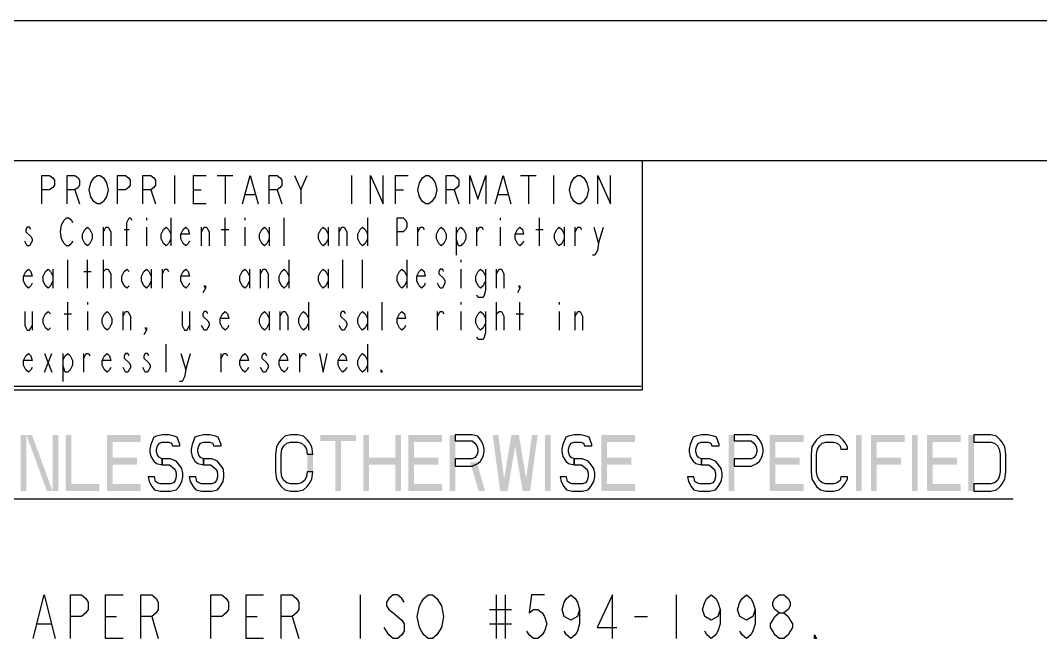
# Model space of a CAD drawing. Extents: x 0 to 34, y 0 to 22.
# Drawn here: x 2.597 to 6.229, y 19.799 to 22 of the extents above; entities that cross this region are included whole.
import ezdxf

# ---------------------------------------------------------------- set-up
doc = ezdxf.new("R2010")
doc.units = 0
doc.header["$LTSCALE"] = 1.87
doc.header["$MEASUREMENT"] = 0
doc.layers.get('0').update_dxf_attribs({"linetype": 'CONTINUOUS'})

msp = doc.modelspace()

# ---------------------------------------------------------------- linework, layer by layer
at = {"color": 7, "linetype": 'Continuous'}
for p, q in [((0, 22), (34, 22)), ((32.96, 21.5), (1.06, 21.5)), ((4.81, 21.5), (4.81, 20.685)), ((1.06, 20.685), (4.81, 20.685))]:
    msp.add_line(p, q, dxfattribs=at)
at = {"color": 2, "linetype": 'Continuous'}
for p, q in [((3.14527, 21.44734), (3.14527, 21.34734)), ((3.29714, 21.44734), (3.35339, 21.44734)), ((3.32527, 21.44734), (3.32527, 21.34734)), ((3.59527, 21.39734), (3.61777, 21.44734)), ((3.77527, 21.44734), (3.77527, 21.34734)), ((4.37714, 21.44734), (4.43339, 21.44734)), ((4.40527, 21.44734), (4.40527, 21.34734)), ((4.49527, 21.44734), (4.49527, 21.34734)), ((2.79089, 21.39734), (2.80777, 21.34734)), ((3.06089, 21.39734), (3.07777, 21.34734)), ((3.21277, 21.39734), (3.24089, 21.39734)), ((3.51089, 21.39734), (3.52777, 21.34734)), ((3.93277, 21.39734), (3.96089, 21.39734)), ((4.14089, 21.39734), (4.15777, 21.34734)), ((3.39839, 21.38067), (3.43214, 21.38067)), ((4.29839, 21.38067), (4.33214, 21.38067)), ((3.04527, 21.29734), (3.04527, 21.28901)), ((3.13277, 21.29734), (3.13277, 21.19734)), ((3.32527, 21.19734), (3.32527, 21.29734)), ((3.39527, 21.29734), (3.39527, 21.28901)), ((3.53527, 21.19734), (3.53527, 21.29734)), ((3.83277, 21.29734), (3.83277, 21.19734)), ((4.30527, 21.29734), (4.30527, 21.28901)), ((4.44527, 21.19734), (4.44527, 21.29734)), ((2.89214, 21.19734), (2.89214, 21.26401)), ((2.96652, 21.25567), (2.98402, 21.25567)), ((3.04527, 21.26401), (3.04527, 21.19734)), ((3.24214, 21.19734), (3.24214, 21.26401)), ((3.31214, 21.25567), (3.33839, 21.25567)), ((3.39527, 21.26401), (3.39527, 21.19734)), ((3.48277, 21.26401), (3.48277, 21.19734)), ((3.69277, 21.26401), (3.69277, 21.19734)), ((3.73214, 21.19734), (3.73214, 21.26401)), ((4.01214, 21.19734), (4.01214, 21.26401)), ((4.14777, 21.26401), (4.14777, 21.16401)), ((4.22214, 21.19734), (4.22214, 21.26401)), ((4.30527, 21.26401), (4.30527, 21.19734)), ((4.43214, 21.25567), (4.45839, 21.25567)), ((4.53277, 21.26401), (4.53277, 21.19734)), ((4.57214, 21.19734), (4.57214, 21.26401)), ((4.65527, 21.20567), (4.67277, 21.26401)), ((2.62089, 21.19734), (2.61214, 21.21401)), ((2.76527, 21.04734), (2.76527, 21.14734)), ((2.83527, 21.04734), (2.83527, 21.14734)), ((2.89214, 21.04734), (2.89214, 21.14734)), ((3.55277, 21.14734), (3.55277, 21.04734)), ((3.74527, 21.04734), (3.74527, 21.14734)), ((3.81527, 21.04734), (3.81527, 21.14734)), ((3.97277, 21.14734), (3.97277, 21.04734)), ((4.16527, 21.14734), (4.16527, 21.13901)), ((2.71277, 21.11401), (2.71277, 21.04734)), ((2.82214, 21.10567), (2.84839, 21.10567)), ((2.89214, 21.10567), (2.90089, 21.11401)), ((3.06277, 21.11401), (3.06277, 21.04734)), ((3.10214, 21.04734), (3.10214, 21.11401)), ((3.41277, 21.11401), (3.41277, 21.04734)), ((3.45214, 21.04734), (3.45214, 21.11401)), ((3.69277, 21.11401), (3.69277, 21.04734)), ((4.16527, 21.11401), (4.16527, 21.04734)), ((4.29214, 21.04734), (4.29214, 21.11401)), ((2.76527, 20.89734), (2.76527, 20.99734)), ((2.83527, 20.99734), (2.83527, 20.98901)), ((3.62277, 20.99734), (3.62277, 20.89734)), ((3.88527, 20.89734), (3.88527, 20.99734)), ((4.16527, 20.99734), (4.16527, 20.98901)), ((4.29214, 20.89734), (4.29214, 20.99734)), ((4.37527, 20.89734), (4.37527, 20.99734)), ((4.51527, 20.99734), (4.51527, 20.98901)), ((2.63839, 20.96401), (2.63839, 20.89734)), ((2.83527, 20.96401), (2.83527, 20.89734)), ((2.96214, 20.89734), (2.96214, 20.96401)), ((3.19839, 20.96401), (3.19839, 20.89734)), ((3.48277, 20.96401), (3.48277, 20.89734)), ((3.52214, 20.89734), (3.52214, 20.96401)), ((3.83277, 20.96401), (3.83277, 20.89734)), ((4.08214, 20.89734), (4.08214, 20.96401)), ((4.16527, 20.96401), (4.16527, 20.89734)), ((4.29214, 20.95567), (4.30089, 20.96401)), ((4.51527, 20.96401), (4.51527, 20.89734)), ((4.57214, 20.89734), (4.57214, 20.96401)), ((2.75214, 20.95567), (2.77839, 20.95567)), ((4.36214, 20.95567), (4.38839, 20.95567)), ((2.68214, 20.74734), (2.70839, 20.81401)), ((2.68214, 20.81401), (2.70839, 20.74734)), ((2.74777, 20.81401), (2.74777, 20.71401)), ((2.82214, 20.74734), (2.82214, 20.81401)), ((3.11527, 20.74734), (3.11527, 20.84734)), ((3.18527, 20.75567), (3.20277, 20.81401)), ((3.31214, 20.74734), (3.31214, 20.81401)), ((3.59214, 20.74734), (3.59214, 20.81401)), ((3.83277, 20.84734), (3.83277, 20.74734)), ((2.97089, 20.74734), (2.96214, 20.76401)), ((3.04089, 20.74734), (3.03214, 20.76401)), ((3.46089, 20.74734), (3.45214, 20.76401)), ((1.05647, 20.69771), (4.80647, 20.69771)), ((1.48147, 20.29708), (6.13147, 20.29708)), ((3.80647, 19.95553), (3.80647, 19.79927)), ((4.29084, 19.95553), (4.29084, 19.79927)), ((4.32209, 19.95553), (4.32209, 19.79927)), ((4.93147, 19.95553), (4.93147, 19.79927)), ((4.2674, 19.90344), (4.34553, 19.90344)), ((2.90022, 19.8774), (2.93928, 19.8774)), ((3.06428, 19.8774), (3.08772, 19.79927)), ((3.40022, 19.8774), (3.43928, 19.8774)), ((3.56428, 19.8774), (3.58772, 19.79927)), ((4.78303, 19.8774), (4.8299, 19.8774)), ((2.65803, 19.85136), (2.7049, 19.85136)), ((4.2674, 19.85136), (4.34553, 19.85136))]:
    msp.add_line(p, q, dxfattribs=at)
for points in [[(2.67277, 21.34734), (2.67277, 21.44734), (2.70089, 21.44734), (2.71214, 21.43901), (2.71777, 21.43067), (2.71777, 21.41401), (2.71214, 21.40567), (2.70089, 21.39734), (2.67277, 21.39734)], [(2.76277, 21.34734), (2.76277, 21.44734), (2.79089, 21.44734), (2.80214, 21.43901), (2.80777, 21.43067), (2.80777, 21.41401), (2.80214, 21.40567), (2.79089, 21.39734), (2.76277, 21.39734)], [(2.84714, 21.42234), (2.85839, 21.43901), (2.86964, 21.44734), (2.88089, 21.44734), (2.89214, 21.43901)], [(2.89214, 21.43901), (2.90339, 21.42234), (2.90902, 21.39734), (2.90339, 21.37234), (2.89777, 21.36401)], [(2.94277, 21.34734), (2.94277, 21.44734), (2.97089, 21.44734), (2.98214, 21.43901), (2.98777, 21.43067), (2.98777, 21.41401), (2.98214, 21.40567), (2.97089, 21.39734), (2.94277, 21.39734)], [(3.03277, 21.34734), (3.03277, 21.44734), (3.06089, 21.44734), (3.07214, 21.43901), (3.07777, 21.43067), (3.07777, 21.41401), (3.07214, 21.40567), (3.06089, 21.39734), (3.03277, 21.39734)], [(3.25777, 21.34734), (3.21277, 21.34734), (3.21277, 21.44734), (3.25777, 21.44734)], [(3.38714, 21.34734), (3.41527, 21.44734), (3.44339, 21.34734)], [(3.48277, 21.34734), (3.48277, 21.44734), (3.51089, 21.44734), (3.52214, 21.43901), (3.52777, 21.43067), (3.52777, 21.41401), (3.52214, 21.40567), (3.51089, 21.39734), (3.48277, 21.39734)], [(3.57277, 21.44734), (3.59527, 21.39734), (3.59527, 21.34734)], [(3.84277, 21.34734), (3.84277, 21.44734), (3.88777, 21.34734), (3.88777, 21.44734)], [(3.93277, 21.34734), (3.93277, 21.44734), (3.97777, 21.44734)], [(4.01714, 21.42234), (4.02839, 21.43901), (4.03964, 21.44734), (4.05089, 21.44734), (4.06214, 21.43901), (4.06777, 21.43067), (4.07339, 21.42234), (4.07902, 21.39734), (4.07339, 21.37234), (4.06777, 21.36401)], [(4.11277, 21.34734), (4.11277, 21.44734), (4.14089, 21.44734), (4.15214, 21.43901), (4.15777, 21.43067), (4.15777, 21.41401), (4.15214, 21.40567), (4.14089, 21.39734), (4.11277, 21.39734)], [(4.19714, 21.34734), (4.19714, 21.44734), (4.22527, 21.36401), (4.25339, 21.44734), (4.25339, 21.34734)], [(4.28714, 21.34734), (4.31527, 21.44734), (4.34339, 21.34734)], [(4.55714, 21.42234), (4.56839, 21.43901), (4.57964, 21.44734), (4.59089, 21.44734), (4.60214, 21.43901)], [(4.60214, 21.43901), (4.61339, 21.42234), (4.61902, 21.39734), (4.61339, 21.37234), (4.60777, 21.36401)], [(4.65277, 21.34734), (4.65277, 21.44734), (4.69777, 21.34734), (4.69777, 21.44734)], [(2.85839, 21.35567), (2.84714, 21.37234), (2.84152, 21.39734), (2.84714, 21.42234)], [(4.01714, 21.37234), (4.01152, 21.39734), (4.01714, 21.42234)], [(4.55714, 21.37234), (4.55152, 21.39734), (4.55714, 21.42234)], [(2.89777, 21.36401), (2.89214, 21.35567), (2.88089, 21.34734), (2.86964, 21.34734), (2.85839, 21.35567)], [(4.06777, 21.36401), (4.06214, 21.35567), (4.05089, 21.34734), (4.03964, 21.34734), (4.02839, 21.35567), (4.01714, 21.37234)], [(4.60777, 21.36401), (4.60214, 21.35567), (4.59089, 21.34734), (4.57964, 21.34734), (4.56839, 21.35567), (4.55714, 21.37234)], [(2.74339, 21.27234), (2.75214, 21.28901), (2.76089, 21.29734), (2.76964, 21.29734), (2.77839, 21.28901), (2.78277, 21.28067)], [(2.97527, 21.19734), (2.97527, 21.28067), (2.98402, 21.29734), (2.98839, 21.29734), (2.99277, 21.28901)], [(3.93777, 21.19734), (3.93777, 21.29734), (3.95964, 21.29734), (3.96839, 21.28901), (3.97277, 21.28067), (3.97277, 21.26401), (3.96839, 21.25567), (3.95964, 21.24734), (3.93777, 21.24734)], [(2.63402, 21.25567), (2.62964, 21.26401), (2.62089, 21.26401), (2.61652, 21.25567), (2.61652, 21.24734)], [(2.61652, 21.24734), (2.63402, 21.23067), (2.63839, 21.22234), (2.63839, 21.21401)], [(2.78277, 21.21401), (2.77839, 21.20567), (2.76964, 21.19734), (2.76089, 21.19734), (2.75214, 21.20567), (2.74777, 21.21401), (2.74339, 21.22234), (2.73902, 21.24734), (2.74339, 21.27234)], [(2.85277, 21.22234), (2.84402, 21.20567), (2.83527, 21.19734), (2.82652, 21.20567), (2.81777, 21.22234), (2.81777, 21.23901), (2.82652, 21.25567), (2.83527, 21.26401), (2.84402, 21.25567), (2.85277, 21.23901), (2.85277, 21.22234)], [(2.89214, 21.24734), (2.90089, 21.26401), (2.90964, 21.26401), (2.91839, 21.24734), (2.91839, 21.19734)], [(3.13277, 21.22234), (3.12402, 21.20567), (3.11527, 21.19734), (3.10652, 21.20567), (3.09777, 21.22234), (3.09777, 21.23901), (3.10652, 21.25567), (3.11527, 21.26401), (3.12402, 21.25567), (3.13277, 21.23901)], [(3.19839, 21.21401), (3.19402, 21.20567), (3.18527, 21.19734), (3.17652, 21.20567), (3.16777, 21.22234), (3.16777, 21.23901), (3.17652, 21.25567), (3.18527, 21.26401), (3.19402, 21.25567), (3.19839, 21.23901), (3.16777, 21.23901)], [(3.24214, 21.24734), (3.25089, 21.26401), (3.25964, 21.26401), (3.26839, 21.24734), (3.26839, 21.19734)], [(3.48277, 21.22234), (3.47402, 21.20567), (3.46527, 21.19734), (3.45652, 21.20567), (3.44777, 21.22234), (3.44777, 21.23901), (3.45652, 21.25567), (3.46527, 21.26401), (3.47402, 21.25567), (3.48277, 21.23901)], [(3.69277, 21.22234), (3.68402, 21.20567), (3.67527, 21.19734), (3.66652, 21.20567), (3.65777, 21.22234), (3.65777, 21.23901), (3.66652, 21.25567), (3.67527, 21.26401), (3.68402, 21.25567), (3.69277, 21.23901)], [(3.73214, 21.24734), (3.74089, 21.26401), (3.74964, 21.26401), (3.75839, 21.24734), (3.75839, 21.19734)], [(3.83277, 21.22234), (3.82402, 21.20567), (3.81527, 21.19734), (3.80652, 21.20567), (3.79777, 21.22234), (3.79777, 21.23901), (3.80652, 21.25567), (3.81527, 21.26401), (3.82402, 21.25567), (3.83277, 21.23901)], [(4.01214, 21.24734), (4.02089, 21.26401), (4.02964, 21.26401), (4.03402, 21.25567)], [(4.11277, 21.22234), (4.10402, 21.20567), (4.09527, 21.19734), (4.08652, 21.20567), (4.07777, 21.22234), (4.07777, 21.23901), (4.08652, 21.25567), (4.09527, 21.26401), (4.10402, 21.25567), (4.11277, 21.23901), (4.11277, 21.22234)], [(4.14777, 21.23901), (4.15652, 21.25567), (4.16527, 21.26401), (4.17402, 21.25567), (4.18277, 21.23901), (4.18277, 21.22234), (4.17402, 21.20567), (4.16527, 21.19734), (4.15652, 21.19734), (4.14777, 21.22234)], [(4.22214, 21.24734), (4.23089, 21.26401), (4.23964, 21.26401), (4.24402, 21.25567)], [(4.38839, 21.21401), (4.38402, 21.20567), (4.37527, 21.19734), (4.36652, 21.20567), (4.35777, 21.22234), (4.35777, 21.23901), (4.36652, 21.25567), (4.37527, 21.26401), (4.38402, 21.25567), (4.38839, 21.23901), (4.35777, 21.23901)], [(4.53277, 21.22234), (4.52402, 21.20567), (4.51527, 21.19734), (4.50652, 21.20567), (4.49777, 21.22234), (4.49777, 21.23901), (4.50652, 21.25567), (4.51527, 21.26401), (4.52402, 21.25567), (4.53277, 21.23901)], [(4.57214, 21.24734), (4.58089, 21.26401), (4.58964, 21.26401), (4.59402, 21.25567)], [(4.63777, 21.26401), (4.65527, 21.20567), (4.65089, 21.18067), (4.64214, 21.16401), (4.63339, 21.16401)], [(2.63839, 21.21401), (2.62964, 21.19734), (2.62089, 21.19734)], [(2.63839, 21.06401), (2.63402, 21.05567), (2.62527, 21.04734), (2.61652, 21.05567), (2.60777, 21.07234), (2.60777, 21.08901), (2.61652, 21.10567), (2.62527, 21.11401), (2.63402, 21.10567), (2.63839, 21.08901), (2.60777, 21.08901)], [(2.71277, 21.07234), (2.70402, 21.05567), (2.69527, 21.04734), (2.68652, 21.05567), (2.67777, 21.07234), (2.67777, 21.08901), (2.68652, 21.10567), (2.69527, 21.11401), (2.70402, 21.10567), (2.71277, 21.08901)], [(2.90089, 21.11401), (2.90964, 21.11401), (2.91839, 21.09734), (2.91839, 21.04734)], [(2.98402, 21.05567), (2.97527, 21.04734), (2.96652, 21.05567), (2.95777, 21.07234), (2.95777, 21.08901), (2.96652, 21.10567), (2.97527, 21.11401), (2.98402, 21.10567)], [(3.06277, 21.07234), (3.05402, 21.05567), (3.04527, 21.04734), (3.03652, 21.05567), (3.02777, 21.07234), (3.02777, 21.08901), (3.03652, 21.10567), (3.04527, 21.11401), (3.05402, 21.10567), (3.06277, 21.08901)], [(3.10214, 21.09734), (3.11089, 21.11401), (3.11964, 21.11401), (3.12402, 21.10567)], [(3.19839, 21.06401), (3.19402, 21.05567), (3.18527, 21.04734), (3.17652, 21.05567), (3.16777, 21.07234), (3.16777, 21.08901), (3.17652, 21.10567), (3.18527, 21.11401), (3.19402, 21.10567), (3.19839, 21.08901), (3.16777, 21.08901)], [(3.41277, 21.07234), (3.40402, 21.05567), (3.39527, 21.04734), (3.38652, 21.05567), (3.37777, 21.07234), (3.37777, 21.08901), (3.38652, 21.10567), (3.39527, 21.11401), (3.40402, 21.10567), (3.41277, 21.08901)], [(3.45214, 21.09734), (3.46089, 21.11401), (3.46964, 21.11401), (3.47839, 21.09734), (3.47839, 21.04734)], [(3.55277, 21.07234), (3.54402, 21.05567), (3.53527, 21.04734), (3.52652, 21.05567), (3.51777, 21.07234), (3.51777, 21.08901), (3.52652, 21.10567), (3.53527, 21.11401), (3.54402, 21.10567), (3.55277, 21.08901)], [(3.69277, 21.07234), (3.68402, 21.05567), (3.67527, 21.04734), (3.66652, 21.05567), (3.65777, 21.07234), (3.65777, 21.08901), (3.66652, 21.10567), (3.67527, 21.11401), (3.68402, 21.10567), (3.69277, 21.08901)], [(3.97277, 21.07234), (3.96402, 21.05567), (3.95527, 21.04734), (3.94652, 21.05567), (3.93777, 21.07234), (3.93777, 21.08901), (3.94652, 21.10567), (3.95527, 21.11401), (3.96402, 21.10567), (3.97277, 21.08901)], [(4.03839, 21.06401), (4.03402, 21.05567), (4.02527, 21.04734), (4.01652, 21.05567), (4.00777, 21.07234), (4.00777, 21.08901), (4.01652, 21.10567), (4.02527, 21.11401), (4.03402, 21.10567), (4.03839, 21.08901), (4.00777, 21.08901)], [(4.10402, 21.10567), (4.09964, 21.11401), (4.09089, 21.11401), (4.08652, 21.10567), (4.08652, 21.09734), (4.10402, 21.08067)], [(4.25277, 21.07234), (4.24402, 21.05567), (4.23527, 21.04734), (4.22652, 21.05567), (4.21777, 21.07234), (4.21777, 21.08901), (4.22652, 21.10567), (4.23527, 21.11401), (4.24402, 21.10567), (4.25277, 21.08901)], [(4.25277, 21.11401), (4.25277, 21.03901), (4.24839, 21.02234), (4.24402, 21.01401), (4.22652, 21.01401), (4.22214, 21.02234)], [(4.29214, 21.09734), (4.30089, 21.11401), (4.30964, 21.11401), (4.31839, 21.09734), (4.31839, 21.04734)], [(4.10402, 21.08067), (4.10839, 21.07234), (4.10839, 21.06401), (4.09964, 21.04734)], [(3.25527, 21.04734), (3.25089, 21.05567), (3.25527, 21.05567), (3.25527, 21.04734), (3.24652, 21.03067)], [(4.09964, 21.04734), (4.09089, 21.04734), (4.08652, 21.05567), (4.08214, 21.06401)], [(4.37527, 21.04734), (4.37089, 21.05567), (4.37527, 21.05567), (4.37527, 21.04734), (4.36652, 21.03067)], [(2.61214, 20.96401), (2.61214, 20.91401), (2.62089, 20.89734), (2.62964, 20.89734), (2.63839, 20.91401)], [(2.70402, 20.90567), (2.69527, 20.89734), (2.68652, 20.90567), (2.67777, 20.92234), (2.67777, 20.93901), (2.68652, 20.95567), (2.69527, 20.96401), (2.70402, 20.95567)], [(2.92277, 20.92234), (2.91402, 20.90567), (2.90527, 20.89734), (2.89652, 20.90567), (2.88777, 20.92234), (2.88777, 20.93901), (2.89652, 20.95567), (2.90527, 20.96401), (2.91402, 20.95567), (2.92277, 20.93901), (2.92277, 20.92234)], [(2.96214, 20.94734), (2.97089, 20.96401), (2.97964, 20.96401), (2.98839, 20.94734), (2.98839, 20.89734)], [(3.17214, 20.96401), (3.17214, 20.91401), (3.18089, 20.89734), (3.18964, 20.89734), (3.19839, 20.91401)], [(3.26402, 20.95567), (3.25964, 20.96401), (3.25089, 20.96401), (3.24652, 20.95567), (3.24652, 20.94734)], [(3.33839, 20.91401), (3.33402, 20.90567), (3.32527, 20.89734), (3.31652, 20.90567), (3.30777, 20.92234), (3.30777, 20.93901), (3.31652, 20.95567), (3.32527, 20.96401), (3.33402, 20.95567), (3.33839, 20.93901), (3.30777, 20.93901)], [(3.48277, 20.92234), (3.47402, 20.90567), (3.46527, 20.89734), (3.45652, 20.90567), (3.44777, 20.92234), (3.44777, 20.93901), (3.45652, 20.95567), (3.46527, 20.96401), (3.47402, 20.95567), (3.48277, 20.93901)], [(3.52214, 20.94734), (3.53089, 20.96401), (3.53964, 20.96401), (3.54839, 20.94734), (3.54839, 20.89734)], [(3.62277, 20.92234), (3.61402, 20.90567), (3.60527, 20.89734), (3.59652, 20.90567), (3.58777, 20.92234), (3.58777, 20.93901), (3.59652, 20.95567), (3.60527, 20.96401), (3.61402, 20.95567), (3.62277, 20.93901)], [(3.75402, 20.95567), (3.74964, 20.96401), (3.74089, 20.96401), (3.73652, 20.95567), (3.73652, 20.94734)], [(3.83277, 20.92234), (3.82402, 20.90567), (3.81527, 20.89734), (3.80652, 20.90567), (3.79777, 20.92234), (3.79777, 20.93901), (3.80652, 20.95567), (3.81527, 20.96401), (3.82402, 20.95567), (3.83277, 20.93901)], [(3.96839, 20.91401), (3.96402, 20.90567), (3.95527, 20.89734), (3.94652, 20.90567), (3.93777, 20.92234), (3.93777, 20.93901), (3.94652, 20.95567), (3.95527, 20.96401), (3.96402, 20.95567), (3.96839, 20.93901), (3.93777, 20.93901)], [(4.08214, 20.94734), (4.09089, 20.96401), (4.09964, 20.96401), (4.10402, 20.95567)], [(4.25277, 20.92234), (4.24402, 20.90567), (4.23527, 20.89734), (4.22652, 20.90567), (4.21777, 20.92234), (4.21777, 20.93901), (4.22652, 20.95567), (4.23527, 20.96401), (4.24402, 20.95567), (4.25277, 20.93901)], [(4.25277, 20.96401), (4.25277, 20.88901), (4.24839, 20.87234), (4.24402, 20.86401), (4.22652, 20.86401), (4.22214, 20.87234)], [(4.30089, 20.96401), (4.30964, 20.96401), (4.31839, 20.94734), (4.31839, 20.89734)], [(4.57214, 20.94734), (4.58089, 20.96401), (4.58964, 20.96401), (4.59839, 20.94734), (4.59839, 20.89734)], [(3.24652, 20.94734), (3.26402, 20.93067), (3.26839, 20.92234), (3.26839, 20.91401)], [(3.73652, 20.94734), (3.75402, 20.93067), (3.75839, 20.92234), (3.75839, 20.91401)], [(3.04527, 20.89734), (3.04089, 20.90567), (3.04527, 20.90567), (3.04527, 20.89734), (3.03652, 20.88067)], [(3.26839, 20.91401), (3.25964, 20.89734), (3.25089, 20.89734), (3.24652, 20.90567), (3.24214, 20.91401)], [(3.75839, 20.91401), (3.74964, 20.89734), (3.74089, 20.89734), (3.73652, 20.90567), (3.73214, 20.91401)], [(2.63839, 20.76401), (2.63402, 20.75567), (2.62527, 20.74734), (2.61652, 20.75567), (2.60777, 20.77234), (2.60777, 20.78901), (2.61652, 20.80567), (2.62527, 20.81401), (2.63402, 20.80567), (2.63839, 20.78901), (2.60777, 20.78901)], [(2.74777, 20.78901), (2.75652, 20.80567), (2.76527, 20.81401), (2.77402, 20.80567), (2.78277, 20.78901), (2.78277, 20.77234), (2.77402, 20.75567), (2.76527, 20.74734), (2.75652, 20.74734), (2.74777, 20.77234)], [(2.82214, 20.79734), (2.83089, 20.81401), (2.83964, 20.81401), (2.84402, 20.80567)], [(2.91839, 20.76401), (2.91402, 20.75567), (2.90527, 20.74734), (2.89652, 20.75567), (2.88777, 20.77234), (2.88777, 20.78901), (2.89652, 20.80567), (2.90527, 20.81401), (2.91402, 20.80567), (2.91839, 20.78901), (2.88777, 20.78901)], [(2.98402, 20.80567), (2.97964, 20.81401), (2.97089, 20.81401), (2.96652, 20.80567), (2.96652, 20.79734)], [(3.05402, 20.80567), (3.04964, 20.81401), (3.04089, 20.81401), (3.03652, 20.80567), (3.03652, 20.79734)], [(3.16777, 20.81401), (3.18527, 20.75567), (3.18089, 20.73067), (3.17214, 20.71401), (3.16339, 20.71401)], [(3.31214, 20.79734), (3.32089, 20.81401), (3.32964, 20.81401), (3.33402, 20.80567)], [(3.40839, 20.76401), (3.40402, 20.75567), (3.39527, 20.74734), (3.38652, 20.75567), (3.37777, 20.77234), (3.37777, 20.78901), (3.38652, 20.80567), (3.39527, 20.81401), (3.40402, 20.80567), (3.40839, 20.78901), (3.37777, 20.78901)], [(3.47402, 20.80567), (3.46964, 20.81401), (3.46089, 20.81401), (3.45652, 20.80567), (3.45652, 20.79734)], [(3.54839, 20.76401), (3.54402, 20.75567), (3.53527, 20.74734), (3.52652, 20.75567), (3.51777, 20.77234), (3.51777, 20.78901), (3.52652, 20.80567), (3.53527, 20.81401), (3.54402, 20.80567), (3.54839, 20.78901), (3.51777, 20.78901)], [(3.59214, 20.79734), (3.60089, 20.81401), (3.60964, 20.81401), (3.61402, 20.80567)], [(3.66214, 20.81401), (3.67527, 20.74734), (3.68839, 20.81401)], [(3.75839, 20.76401), (3.75402, 20.75567), (3.74527, 20.74734), (3.73652, 20.75567), (3.72777, 20.77234), (3.72777, 20.78901), (3.73652, 20.80567), (3.74527, 20.81401), (3.75402, 20.80567), (3.75839, 20.78901), (3.72777, 20.78901)], [(3.83277, 20.77234), (3.82402, 20.75567), (3.81527, 20.74734), (3.80652, 20.75567), (3.79777, 20.77234), (3.79777, 20.78901), (3.80652, 20.80567), (3.81527, 20.81401), (3.82402, 20.80567), (3.83277, 20.78901)], [(2.96652, 20.79734), (2.98402, 20.78067), (2.98839, 20.77234), (2.98839, 20.76401), (2.98402, 20.75567), (2.97964, 20.74734), (2.97089, 20.74734)], [(3.03652, 20.79734), (3.05402, 20.78067), (3.05839, 20.77234), (3.05839, 20.76401), (3.05402, 20.75567), (3.04964, 20.74734), (3.04089, 20.74734)], [(3.45652, 20.79734), (3.47402, 20.78067), (3.47839, 20.77234), (3.47839, 20.76401)], [(3.47839, 20.76401), (3.46964, 20.74734), (3.46089, 20.74734)], [(3.88527, 20.74734), (3.88089, 20.74734), (3.88089, 20.75567), (3.88527, 20.74734)], [(2.6424, 19.79927), (2.68147, 19.95553), (2.72053, 19.79927)], [(2.77522, 19.79927), (2.77522, 19.95553), (2.81428, 19.95553), (2.8299, 19.9425), (2.83772, 19.92948), (2.83772, 19.90344), (2.8299, 19.89042), (2.81428, 19.8774), (2.77522, 19.8774)], [(2.96272, 19.79927), (2.90022, 19.79927), (2.90022, 19.95553), (2.96272, 19.95553)], [(3.02522, 19.79927), (3.02522, 19.95553), (3.06428, 19.95553), (3.0799, 19.9425), (3.08772, 19.92948), (3.08772, 19.90344), (3.0799, 19.89042), (3.06428, 19.8774), (3.02522, 19.8774)], [(3.27522, 19.79927), (3.27522, 19.95553), (3.31428, 19.95553), (3.3299, 19.9425), (3.33772, 19.92948), (3.33772, 19.90344), (3.3299, 19.89042), (3.31428, 19.8774), (3.27522, 19.8774)], [(3.46272, 19.79927), (3.40022, 19.79927), (3.40022, 19.95553), (3.46272, 19.95553)], [(3.52522, 19.79927), (3.52522, 19.95553), (3.56428, 19.95553), (3.5799, 19.9425), (3.58772, 19.92948), (3.58772, 19.90344), (3.5799, 19.89042), (3.56428, 19.8774), (3.52522, 19.8774)], [(3.96272, 19.92948), (3.9549, 19.9425), (3.93928, 19.95553), (3.92365, 19.95553), (3.90803, 19.9425), (3.90022, 19.92948), (3.90022, 19.91646), (3.90803, 19.90344), (3.92365, 19.89042), (3.93928, 19.8774), (3.9549, 19.86438), (3.96272, 19.85136), (3.96272, 19.82532), (3.9549, 19.8123), (3.93928, 19.79927), (3.92365, 19.79927), (3.90803, 19.8123), (3.90022, 19.82532), (3.8924, 19.83834)], [(4.08772, 19.82532), (4.0799, 19.8123), (4.06428, 19.79927), (4.04865, 19.79927), (4.03303, 19.8123), (4.02522, 19.82532), (4.0174, 19.83834), (4.00959, 19.8774), (4.0174, 19.91646), (4.02522, 19.92948), (4.03303, 19.9425), (4.04865, 19.95553), (4.06428, 19.95553), (4.0799, 19.9425), (4.08772, 19.92948), (4.09553, 19.91646), (4.10334, 19.8774), (4.09553, 19.83834), (4.08772, 19.82532)], [(4.46272, 19.95553), (4.41584, 19.95553), (4.40803, 19.89042), (4.42365, 19.90344), (4.43928, 19.90344), (4.4549, 19.89042), (4.46272, 19.8774), (4.47053, 19.85136), (4.46272, 19.82532), (4.4549, 19.8123), (4.43928, 19.79927), (4.42365, 19.79927), (4.40803, 19.8123), (4.40022, 19.82532)], [(4.58772, 19.90344), (4.5799, 19.8774), (4.55647, 19.86438), (4.53303, 19.8774), (4.52522, 19.90344), (4.53303, 19.92948), (4.54084, 19.9425), (4.55647, 19.95553), (4.57209, 19.9425), (4.5799, 19.92948), (4.58772, 19.90344), (4.58772, 19.85136), (4.5799, 19.82532), (4.57209, 19.8123), (4.55647, 19.79927), (4.54084, 19.8123), (4.53303, 19.82532)], [(4.7049, 19.79927), (4.7049, 19.95553), (4.65022, 19.83834), (4.72053, 19.83834)], [(5.08772, 19.90344), (5.0799, 19.8774), (5.05647, 19.86438), (5.03303, 19.8774), (5.02522, 19.90344), (5.03303, 19.92948), (5.04084, 19.9425), (5.05647, 19.95553), (5.07209, 19.9425), (5.0799, 19.92948), (5.08772, 19.90344), (5.08772, 19.85136), (5.0799, 19.82532), (5.07209, 19.8123), (5.05647, 19.79927), (5.04084, 19.8123), (5.03303, 19.82532)], [(5.21272, 19.90344), (5.2049, 19.8774), (5.18147, 19.86438), (5.15803, 19.8774), (5.15022, 19.90344), (5.15803, 19.92948), (5.16584, 19.9425), (5.18147, 19.95553), (5.19709, 19.9425), (5.2049, 19.92948), (5.21272, 19.90344), (5.21272, 19.85136), (5.2049, 19.82532), (5.19709, 19.8123), (5.18147, 19.79927), (5.16584, 19.8123), (5.15803, 19.82532)], [(5.29865, 19.89042), (5.28303, 19.90344), (5.27522, 19.91646), (5.27522, 19.92948), (5.28303, 19.9425), (5.29865, 19.95553), (5.31428, 19.95553), (5.3299, 19.9425), (5.33772, 19.92948), (5.33772, 19.91646), (5.3299, 19.90344), (5.31428, 19.89042)], [(5.29865, 19.79927), (5.28303, 19.8123), (5.27522, 19.82532), (5.2674, 19.83834), (5.2674, 19.85136), (5.27522, 19.86438), (5.28303, 19.8774), (5.29865, 19.89042), (5.31428, 19.89042), (5.3299, 19.8774), (5.33772, 19.86438), (5.34553, 19.85136), (5.34553, 19.83834), (5.33772, 19.82532), (5.3299, 19.8123), (5.31428, 19.79927), (5.29865, 19.79927)], [(5.43147, 19.79927), (5.42365, 19.79927), (5.42365, 19.8123), (5.43147, 19.79927)]]:
    msp.add_lwpolyline(points, dxfattribs=at)
for points in [[(3.1648, 20.48598), (3.1648, 20.49023), (3.1548, 20.51576), (3.1448, 20.52002), (3.1248, 20.52427), (3.10147, 20.52427), (3.08147, 20.52002), (3.07147, 20.51576), (3.06147, 20.49023), (3.05813, 20.47321), (3.05813, 20.4647), (3.06147, 20.44768), (3.07147, 20.43066), (3.08147, 20.42215), (3.10147, 20.41789), (3.10147, 20.43917), (3.09147, 20.44342), (3.0848, 20.45194), (3.08147, 20.4647), (3.08147, 20.47321), (3.0848, 20.48598), (3.09147, 20.49449), (3.10147, 20.49874), (3.1248, 20.49874), (3.1348, 20.49449), (3.13813, 20.48598), (3.1648, 20.48598)], [(3.31147, 20.48598), (3.31147, 20.49023), (3.30147, 20.51576), (3.29147, 20.52002), (3.27147, 20.52427), (3.24813, 20.52427), (3.22813, 20.52002), (3.21813, 20.51576), (3.20813, 20.49023), (3.2048, 20.47321), (3.2048, 20.4647), (3.20813, 20.44768), (3.21813, 20.43066), (3.22813, 20.42215), (3.24813, 20.41789), (3.24813, 20.43917), (3.23813, 20.44342), (3.23147, 20.45194), (3.22813, 20.4647), (3.22813, 20.47321), (3.23147, 20.48598), (3.23813, 20.49449), (3.24813, 20.49874), (3.27147, 20.49874), (3.28147, 20.49449), (3.2848, 20.48598), (3.31147, 20.48598)], [(3.63813, 20.45619), (3.6348, 20.48172), (3.6248, 20.49874), (3.61813, 20.50725), (3.6048, 20.52002), (3.5848, 20.52427), (3.55813, 20.52427), (3.53813, 20.52002), (3.5248, 20.50725), (3.51813, 20.49874), (3.50813, 20.48172), (3.5048, 20.45619), (3.5048, 20.39236), (3.50813, 20.36683), (3.51813, 20.34981), (3.5248, 20.3413), (3.53813, 20.32853), (3.55813, 20.32428), (3.5848, 20.32428), (3.6048, 20.32853), (3.61813, 20.3413), (3.6248, 20.34981), (3.6348, 20.36683), (3.63813, 20.39236), (3.61813, 20.39236), (3.6148, 20.37534), (3.60813, 20.36257), (3.59813, 20.35406), (3.5848, 20.34981), (3.55813, 20.34981), (3.5448, 20.35406), (3.5348, 20.36257), (3.52813, 20.37534), (3.5248, 20.39236), (3.5248, 20.45619), (3.52813, 20.47321), (3.5348, 20.48598), (3.5448, 20.49449), (3.55813, 20.49874), (3.5848, 20.49874), (3.59813, 20.49449), (3.60813, 20.48598), (3.6148, 20.47321), (3.61813, 20.45619), (3.63813, 20.45619)], [(4.1448, 20.52427), (4.1448, 20.503), (4.2048, 20.503), (4.2148, 20.49449), (4.22147, 20.48598), (4.2248, 20.47321), (4.2248, 20.4647), (4.22147, 20.45194), (4.2148, 20.44342), (4.2048, 20.43917), (4.1448, 20.43917), (4.1448, 20.41364), (4.2048, 20.41364), (4.2248, 20.42215), (4.2348, 20.43066), (4.2448, 20.44768), (4.24813, 20.4647), (4.24813, 20.47321), (4.2448, 20.49023), (4.2348, 20.50725), (4.2248, 20.52002), (4.2048, 20.52427), (4.1448, 20.52427)], [(4.63147, 20.48598), (4.63147, 20.49023), (4.62147, 20.51576), (4.61147, 20.52002), (4.59147, 20.52427), (4.56813, 20.52427), (4.54813, 20.52002), (4.53813, 20.51576), (4.52813, 20.49023), (4.5248, 20.47321), (4.5248, 20.4647), (4.52813, 20.44768), (4.53813, 20.43066), (4.54813, 20.42215), (4.56813, 20.41789), (4.56813, 20.43917), (4.55813, 20.44342), (4.55147, 20.45194), (4.54813, 20.4647), (4.54813, 20.47321), (4.55147, 20.48598), (4.55813, 20.49449), (4.56813, 20.49874), (4.59147, 20.49874), (4.60147, 20.49449), (4.6048, 20.48598), (4.63147, 20.48598)], [(5.0848, 20.48598), (5.0848, 20.49023), (5.0748, 20.51576), (5.0648, 20.52002), (5.0448, 20.52427), (5.02147, 20.52427), (5.00147, 20.52002), (4.99147, 20.51576), (4.98147, 20.49023), (4.97813, 20.47321), (4.97813, 20.4647), (4.98147, 20.44768), (4.99147, 20.43066), (5.00147, 20.42215), (5.02147, 20.41789), (5.02147, 20.43917), (5.01147, 20.44342), (5.0048, 20.45194), (5.00147, 20.4647), (5.00147, 20.47321), (5.0048, 20.48598), (5.01147, 20.49449), (5.02147, 20.49874), (5.0448, 20.49874), (5.0548, 20.49449), (5.05813, 20.48598), (5.0848, 20.48598)], [(5.13813, 20.52427), (5.13813, 20.503), (5.19813, 20.503), (5.20813, 20.49449), (5.2148, 20.48598), (5.21813, 20.47321), (5.21813, 20.4647), (5.2148, 20.45194), (5.20813, 20.44342), (5.19813, 20.43917), (5.13813, 20.43917), (5.13813, 20.41364), (5.19813, 20.41364), (5.21813, 20.42215), (5.22813, 20.43066), (5.23813, 20.44768), (5.24147, 20.4647), (5.24147, 20.47321), (5.23813, 20.49023), (5.22813, 20.50725), (5.21813, 20.52002), (5.19813, 20.52427), (5.13813, 20.52427)], [(5.54147, 20.47321), (5.54147, 20.48172), (5.53147, 20.49874), (5.5248, 20.50725), (5.51147, 20.52002), (5.49147, 20.52427), (5.4648, 20.52427), (5.4448, 20.52002), (5.43147, 20.50725), (5.4248, 20.49874), (5.4148, 20.48172), (5.41147, 20.45619), (5.41147, 20.39236), (5.4148, 20.36683), (5.4248, 20.34981), (5.43147, 20.3413), (5.4448, 20.32853), (5.4648, 20.32428), (5.49147, 20.32428), (5.51147, 20.32853), (5.5248, 20.3413), (5.53147, 20.34981), (5.54147, 20.36683), (5.54147, 20.37534), (5.51813, 20.37534), (5.5148, 20.36257), (5.5048, 20.35406), (5.49147, 20.34981), (5.4648, 20.34981), (5.45147, 20.35406), (5.44147, 20.36257), (5.4348, 20.37534), (5.43147, 20.39236), (5.43147, 20.45619), (5.4348, 20.47321), (5.44147, 20.48598), (5.45147, 20.49449), (5.4648, 20.49874), (5.49147, 20.49874), (5.5048, 20.49449), (5.5148, 20.48598), (5.51813, 20.47321), (5.54147, 20.47321)], [(5.99147, 20.32428), (6.05147, 20.32428), (6.07147, 20.32853), (6.0848, 20.3413), (6.09147, 20.34981), (6.10147, 20.36683), (6.1048, 20.39236), (6.1048, 20.45619), (6.10147, 20.48172), (6.09147, 20.49874), (6.0848, 20.50725), (6.07147, 20.52002), (6.05147, 20.52427), (5.99147, 20.52427), (5.99147, 20.49874), (6.05147, 20.49874), (6.0648, 20.49449), (6.0748, 20.48598), (6.08147, 20.47321), (6.0848, 20.45619), (6.0848, 20.39236), (6.08147, 20.37534), (6.0748, 20.36257), (6.0648, 20.35406), (6.05147, 20.34981), (5.99147, 20.34981), (5.99147, 20.32428)], [(3.10147, 20.41789), (3.12813, 20.41789), (3.13813, 20.40938), (3.14813, 20.40087), (3.15147, 20.3881), (3.15147, 20.37534), (3.14813, 20.36257), (3.14147, 20.35406), (3.13147, 20.34981), (3.0948, 20.34981), (3.0848, 20.35406), (3.07813, 20.35832), (3.0748, 20.37534), (3.05147, 20.37534), (3.0548, 20.35832), (3.0648, 20.3413), (3.0748, 20.32853), (3.0948, 20.32428), (3.13147, 20.32428), (3.15147, 20.32853), (3.16147, 20.3413), (3.17147, 20.35832), (3.1748, 20.37534), (3.1748, 20.3881), (3.17147, 20.40513), (3.15813, 20.42215), (3.15147, 20.43066), (3.13147, 20.43917), (3.10147, 20.43917), (3.10147, 20.41789)], [(3.24813, 20.41789), (3.2748, 20.41789), (3.2848, 20.40938), (3.2948, 20.40087), (3.29813, 20.3881), (3.29813, 20.37534), (3.2948, 20.36257), (3.28813, 20.35406), (3.27813, 20.34981), (3.24147, 20.34981), (3.23147, 20.35406), (3.2248, 20.35832), (3.22147, 20.37534), (3.19813, 20.37534), (3.20147, 20.35832), (3.21147, 20.3413), (3.22147, 20.32853), (3.24147, 20.32428), (3.27813, 20.32428), (3.29813, 20.32853), (3.30813, 20.3413), (3.31813, 20.35832), (3.32147, 20.37534), (3.32147, 20.3881), (3.31813, 20.40513), (3.3048, 20.42215), (3.29813, 20.43066), (3.27813, 20.43917), (3.24813, 20.43917), (3.24813, 20.41789)], [(4.56813, 20.41789), (4.5948, 20.41789), (4.6048, 20.40938), (4.6148, 20.40087), (4.61813, 20.3881), (4.61813, 20.37534), (4.6148, 20.36257), (4.60813, 20.35406), (4.59813, 20.34981), (4.56147, 20.34981), (4.55147, 20.35406), (4.5448, 20.35832), (4.54147, 20.37534), (4.51813, 20.37534), (4.52147, 20.35832), (4.53147, 20.3413), (4.54147, 20.32853), (4.56147, 20.32428), (4.59813, 20.32428), (4.61813, 20.32853), (4.62813, 20.3413), (4.63813, 20.35832), (4.64147, 20.37534), (4.64147, 20.3881), (4.63813, 20.40513), (4.6248, 20.42215), (4.61813, 20.43066), (4.59813, 20.43917), (4.56813, 20.43917), (4.56813, 20.41789)], [(5.02147, 20.41789), (5.04813, 20.41789), (5.05813, 20.40938), (5.06813, 20.40087), (5.07147, 20.3881), (5.07147, 20.37534), (5.06813, 20.36257), (5.06147, 20.35406), (5.05147, 20.34981), (5.0148, 20.34981), (5.0048, 20.35406), (4.99813, 20.35832), (4.9948, 20.37534), (4.97147, 20.37534), (4.9748, 20.35832), (4.9848, 20.3413), (4.9948, 20.32853), (5.0148, 20.32428), (5.05147, 20.32428), (5.07147, 20.32853), (5.08147, 20.3413), (5.09147, 20.35832), (5.0948, 20.37534), (5.0948, 20.3881), (5.09147, 20.40513), (5.07813, 20.42215), (5.07147, 20.43066), (5.05147, 20.43917), (5.02147, 20.43917), (5.02147, 20.41789)]]:
    msp.add_lwpolyline(points, close=True, dxfattribs=at)
for points in [[(2.59813, 20.52427), (2.59813, 20.32428), (2.61813, 20.52427), (2.61813, 20.32428)], [(2.61813, 20.52427), (2.69147, 20.32428), (2.63813, 20.52427), (2.71147, 20.32428)], [(2.71147, 20.52427), (2.71147, 20.32428), (2.73147, 20.52427), (2.73147, 20.32428)], [(2.75813, 20.52427), (2.75813, 20.32428), (2.77813, 20.52427), (2.77813, 20.32428)], [(2.9048, 20.52427), (2.9048, 20.32428), (2.9248, 20.52427), (2.9248, 20.32428)], [(2.9248, 20.52427), (2.9248, 20.49874), (3.0248, 20.52427), (3.0248, 20.49874)], [(3.6648, 20.52427), (3.6648, 20.503), (3.79147, 20.52427), (3.79147, 20.503)], [(3.81813, 20.52427), (3.81813, 20.32428), (3.83813, 20.52427), (3.83813, 20.32428)], [(3.93147, 20.52427), (3.93147, 20.32428), (3.95147, 20.52427), (3.95147, 20.32428)], [(3.97813, 20.52427), (3.97813, 20.32428), (3.99813, 20.52427), (3.99813, 20.32428)], [(3.99813, 20.52427), (3.99813, 20.49874), (4.09813, 20.52427), (4.09813, 20.49874)], [(4.1248, 20.52427), (4.1248, 20.32428), (4.1448, 20.52427), (4.1448, 20.32428)], [(4.27813, 20.52427), (4.3048, 20.32428), (4.29813, 20.52427), (4.3248, 20.32428)], [(4.3448, 20.52427), (4.31147, 20.32428), (4.3648, 20.52427), (4.33147, 20.32428)], [(4.35147, 20.52427), (4.3848, 20.32428), (4.37147, 20.52427), (4.4048, 20.32428)], [(4.41813, 20.52427), (4.39147, 20.32428), (4.43813, 20.52427), (4.41147, 20.32428)], [(4.4648, 20.52427), (4.4648, 20.32428), (4.4848, 20.52427), (4.4848, 20.32428)], [(4.6648, 20.52427), (4.6648, 20.32428), (4.6848, 20.52427), (4.6848, 20.32428)], [(4.6848, 20.52427), (4.6848, 20.49874), (4.7848, 20.52427), (4.7848, 20.49874)], [(5.11813, 20.52427), (5.11813, 20.32428), (5.13813, 20.52427), (5.13813, 20.32428)], [(5.2648, 20.52427), (5.2648, 20.32428), (5.2848, 20.52427), (5.2848, 20.32428)], [(5.2848, 20.52427), (5.2848, 20.49874), (5.3848, 20.52427), (5.3848, 20.49874)], [(5.57147, 20.52427), (5.57147, 20.32428), (5.59147, 20.52427), (5.59147, 20.32428)], [(5.6248, 20.52427), (5.6248, 20.32428), (5.6448, 20.52427), (5.6448, 20.32428)], [(5.6448, 20.52427), (5.6448, 20.49874), (5.7448, 20.52427), (5.7448, 20.49874)], [(5.77147, 20.52427), (5.77147, 20.32428), (5.79147, 20.52427), (5.79147, 20.32428)], [(5.8248, 20.52427), (5.8248, 20.32428), (5.8448, 20.52427), (5.8448, 20.32428)], [(5.8448, 20.52427), (5.8448, 20.49874), (5.9448, 20.52427), (5.9448, 20.49874)], [(5.97147, 20.52427), (5.97147, 20.32428), (5.99147, 20.52427), (5.99147, 20.32428)], [(3.71813, 20.503), (3.71813, 20.32428), (3.73813, 20.503), (3.73813, 20.32428)], [(3.63813, 20.45619), (3.61813, 20.45619), (3.63813, 20.39236), (3.61813, 20.39236)], [(2.9248, 20.44342), (2.9248, 20.41789), (3.01147, 20.44342), (3.01147, 20.41789)], [(3.83813, 20.44342), (3.83813, 20.41789), (3.93147, 20.44342), (3.93147, 20.41789)], [(3.99813, 20.44342), (3.99813, 20.41789), (4.0848, 20.44342), (4.0848, 20.41789)], [(4.19813, 20.4264), (4.22813, 20.32428), (4.22147, 20.4264), (4.25147, 20.32428)], [(4.6848, 20.44342), (4.6848, 20.41789), (4.77147, 20.44342), (4.77147, 20.41789)], [(5.2848, 20.44342), (5.2848, 20.41789), (5.37147, 20.44342), (5.37147, 20.41789)], [(5.6448, 20.44342), (5.6448, 20.41789), (5.73147, 20.44342), (5.73147, 20.41789)], [(5.8448, 20.44342), (5.8448, 20.41789), (5.93147, 20.44342), (5.93147, 20.41789)], [(2.77813, 20.34981), (2.77813, 20.32428), (2.87813, 20.34981), (2.87813, 20.32428)], [(2.9248, 20.34981), (2.9248, 20.32428), (3.0248, 20.34981), (3.0248, 20.32428)], [(3.99813, 20.34981), (3.99813, 20.32428), (4.09813, 20.34981), (4.09813, 20.32428)], [(4.6848, 20.34981), (4.6848, 20.32428), (4.7848, 20.34981), (4.7848, 20.32428)], [(5.2848, 20.34981), (5.2848, 20.32428), (5.3848, 20.34981), (5.3848, 20.32428)], [(5.8448, 20.34981), (5.8448, 20.32428), (5.9448, 20.34981), (5.9448, 20.32428)]]:
    msp.add_solid(points, dxfattribs=at)

doc.saveas('drawing.dxf')
